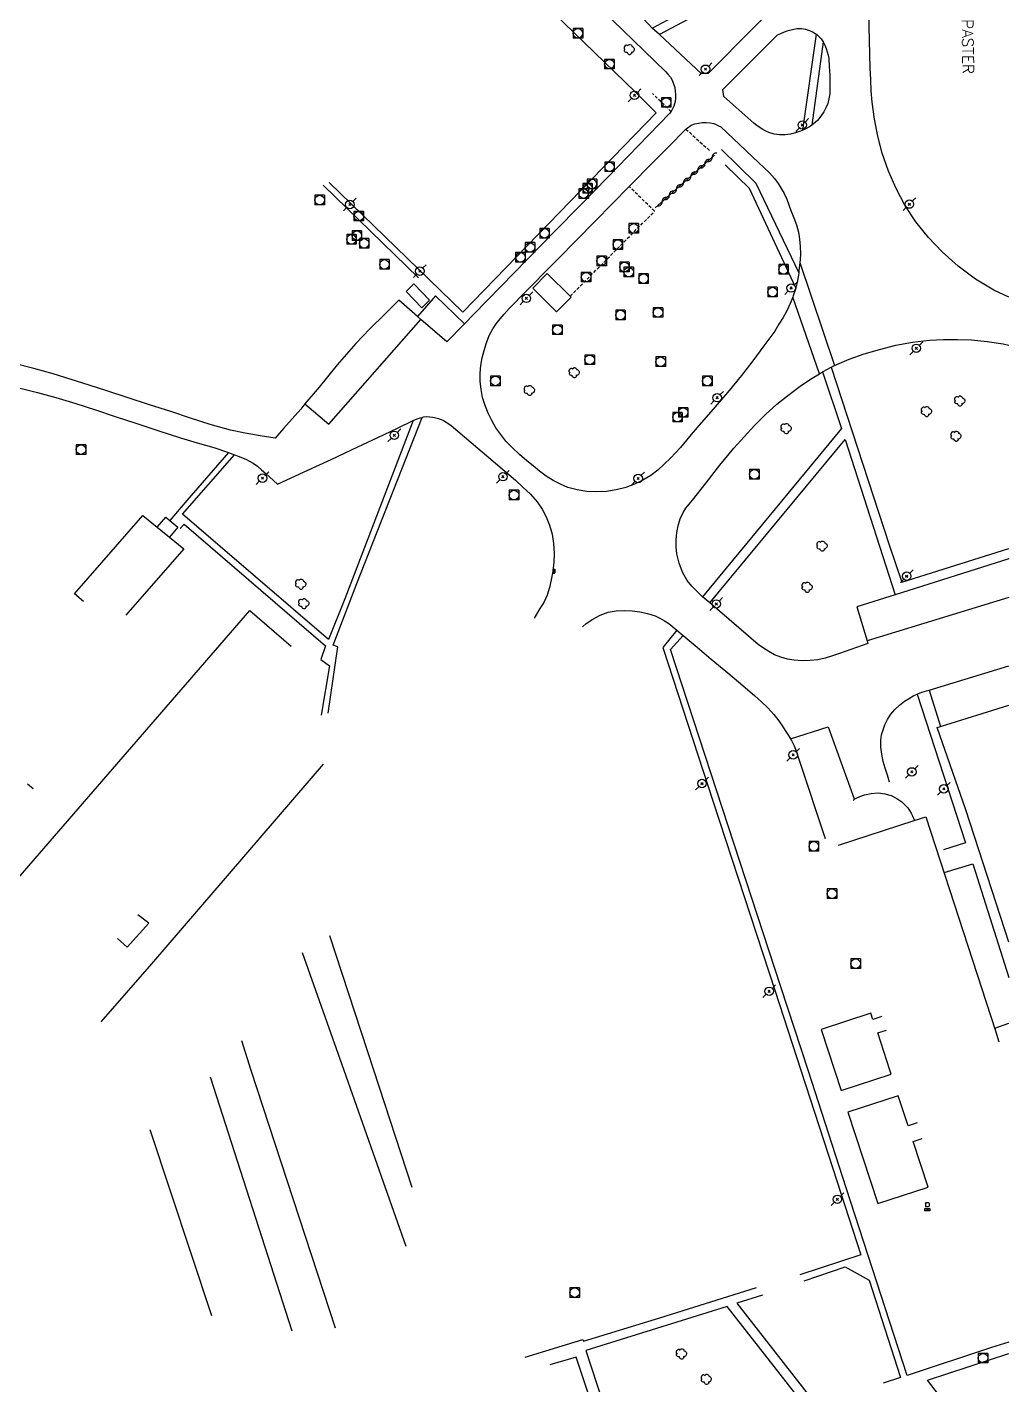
# Model space of a CAD drawing. Header units: millimetres. Extents: x 121000 to 122001, y 132000 to 133001.
# Drawn here: x 121845.5 to 122000, y 132125.5 to 132339.1 of the extents above; entities that cross this region are included whole.
import ezdxf
from ezdxf.enums import TextEntityAlignment as Align

# ---------------------------------------------------------------- set-up
doc = ezdxf.new("R2010")
doc.units = ezdxf.units.MM
doc.linetypes.add('DASHED', pattern=[0.75, 0.5, -0.25])
doc.layers.get('0').update_dxf_attribs({"linetype": 'CONTINUOUS'})
for name, color, linetype in [('W0006', 2, 'CONTINUOUS'), ('W0014', 7, 'CONTINUOUS'), ('W0017', 7, 'CONTINUOUS'), ('W0020', 2, 'CONTINUOUS'), ('W0104', 1, 'CONTINUOUS'), ('W0112', 1, 'DASHED'), ('W0300', 7, 'CONTINUOUS'), ('W0310', 3, 'CONTINUOUS'), ('W0323', 7, 'CONTINUOUS'), ('W0401', 7, 'CONTINUOUS'), ('W0420', 7, 'CONTINUOUS'), ('W0438', 7, 'CONTINUOUS'), ('W0473', 7, 'CONTINUOUS'), ('W0989', 7, 'CONTINUOUS')]:
    doc.layers.add(name, color=color, linetype=linetype)
doc.styles.get("Standard").update_dxf_attribs({"font": 'romans.shx', "width": 0.85})

# ---------------------------------------------------------------- blocks, each defined once
blk = doc.blocks.new('T420')
for p, q in [((0.75, 0.75), (-0.75, 0.75)), ((-0.75, 0.75), (-0.75, -0.75)), ((0.75, 0.75), (0.75, -0.75)), ((0.75, -0.75), (-0.75, -0.75))]:
    blk.add_line(p, q)
blk.add_ellipse((0, 0), major_axis=(-0.53, 0.53), ratio=1, start_param=3.926991, end_param=10.210176)
blk = doc.blocks.new('T300')
for p, q in [((-0.8, 0.51), (-0.86, 0.34)), ((-0.86, 0.34), (-0.86, 0.17)), ((-0.86, 0.17), (-0.74, 0.06)), ((-0.69, 0.63), (-0.8, 0.51)), ((-0.8, -0.06), (-0.74, 0.06)), ((-0.74, 0.06), (-0.69, 0.11)), ((-0.57, 0.69), (-0.69, 0.63)), ((-0.46, 0.69), (-0.57, 0.69)), ((-0.29, 0.63), (-0.46, 0.69)), ((-0.29, 0.63), (-0.17, 0.74)), ((-0.23, 0.57), (-0.29, 0.63)), ((-0.17, 0.74), (-0.06, 0.8)), ((-0.06, 0.8), (0.06, 0.8)), ((0.06, 0.8), (0.23, 0.74)), ((0.23, 0.74), (0.34, 0.63)), ((0.34, 0.63), (0.4, 0.51)), ((0.46, 0.46), (0.34, 0.46)), ((0.4, 0.51), (0.4, 0.46)), ((0.57, 0.4), (0.46, 0.46)), ((0.57, 0.4), (0.69, 0.29)), ((0.69, 0.29), (0.74, 0.17)), ((0.74, 0.06), (0.69, -0.17)), ((0.74, 0.17), (0.74, 0.06)), ((-0.8, -0.17), (-0.8, -0.06)), ((-0.8, -0.23), (-0.8, -0.17)), ((-0.74, -0.34), (-0.8, -0.23)), ((-0.69, -0.4), (-0.74, -0.34)), ((-0.51, -0.46), (-0.69, -0.4)), ((-0.4, -0.46), (-0.51, -0.46)), ((-0.4, -0.46), (-0.34, -0.46)), ((-0.34, -0.46), (-0.34, -0.4)), ((-0.34, -0.51), (-0.34, -0.46)), ((-0.29, -0.63), (-0.34, -0.51)), ((-0.17, -0.74), (-0.29, -0.63)), ((-0.06, -0.8), (-0.17, -0.74)), ((0.06, -0.8), (-0.06, -0.8)), ((0.17, -0.74), (0.06, -0.8)), ((0.23, -0.69), (0.17, -0.74)), ((0.29, -0.46), (0.23, -0.46)), ((0.29, -0.63), (0.23, -0.69)), ((0.46, -0.4), (0.29, -0.46)), ((0.34, -0.51), (0.29, -0.63)), ((0.34, -0.51), (0.34, -0.46)), ((0.57, -0.34), (0.46, -0.4)), ((0.63, -0.29), (0.57, -0.34)), ((0.69, -0.17), (0.63, -0.29))]:
    blk.add_line(p, q)
blk = doc.blocks.new('T438')
for p, q in [((-0.4, 0.2), (0.4, 0.2)), ((-0.4, -0.2), (-0.4, 0.2)), ((0.15, 1.1), (-0.3, 1.1)), ((-0.3, 1.1), (-0.3, 0.5)), ((-0.3, 0.5), (0.15, 0.5)), ((0.3, 0.65), (0.3, 0.95)), ((0.4, 0.2), (0.4, -0.2))]:
    blk.add_line(p, q)
at = {"flags": 128}
for points in [[(-0.4, -0.2), (0.4, 0.2)], [(0.4, -0.2), (-0.4, -0.2)]]:
    blk.add_lwpolyline(points, dxfattribs=at)
for centre, major_axis, start_param, end_param in [((0.15, 0.95), (0.106, -0.106), 0.785398, 2.356194), ((0.15, 0.65), (0.106, 0.106), 3.926991, 5.497787)]:
    blk.add_ellipse(centre, major_axis=major_axis, ratio=1, start_param=start_param, end_param=end_param)
blk = doc.blocks.new('T473')
for p, q in [((-0.166667, 0.166667), (0.166667, -0.166667)), ((-0.166667, -0.166667), (0.166667, 0.166667)), ((0.500001, 0.500001), (1.000002, 1.000002)), ((-1.000002, -1.000002), (-0.500001, -0.500001))]:
    blk.add_line(p, q)
blk.add_ellipse((0, 0), major_axis=(0.471405, 0.471405), ratio=1, start_param=5.4977871438, end_param=11.780972451)
blk = doc.blocks.new('T401')
for p, q in [((-0.3, 0.3), (0, 0.3)), ((-0.3, -0.25), (-0.3, 0.3)), ((-0.3, 0.15), (0, 0.15)), ((-0.3, 0), (0, 0)), ((0, 0.3), (0, -0.25)), ((-0.3, -0.15), (0, -0.15)), ((-0.3, -0.25), (-0.3, -0.3)), ((-0.3, -0.3), (0, -0.3)), ((0, -0.3), (0, -0.25))]:
    blk.add_line(p, q)
blk = doc.blocks.new('t310o')
at = {"color": 0, "linetype": 'Continuous'}
for centre, start, end in [((-0.5, 0.38), 216.8699, 323.1304), ((0.5, -0.37), 36.8699, 143.1303)]:
    blk.add_arc(centre, 0.625, start, end, dxfattribs=at)

msp = doc.modelspace()

# ---------------------------------------------------------------- linework, layer by layer
at = {"layer": 'W0006'}
for points in [[(121889.25, 132279.78), (121893.03, 132276.61), (121907.5, 132293.09)], [(122000, 132249.35), (121977.69, 132242.52)], [(121987.44, 132234.78), (122000, 132238.58)], [(121965.65, 132227.1), (121971.55, 132228.97), (121975.65, 132217.66)], [(121892.11, 132223.1), (121865.11, 132191.73), (121857.11, 132182.6)], [(121859.74, 132195.7), (121861.28, 132194.35), (121864.67, 132198.1), (121862.98, 132199.44)], [(121900.1, 132175), (121893.19, 132196.12)], [(121888.83, 132193.48), (121895.36, 132175)], [(121879.24, 132179.64), (121880.76, 132175)], [(121887.24, 132133.93), (121874.4, 132173.87)], [(121880.76, 132175), (121894.01, 132134.43)], [(121895.36, 132175), (121905.13, 132147.32)], [(121906.14, 132156.52), (121900.1, 132175)], [(121864.86, 132165.63), (121874.54, 132136.4)]]:
    msp.add_lwpolyline(points, dxfattribs=at)
at = {"layer": 'W0014'}
for points in [[(121943.88, 132338.92), (121969.82, 132352.82), (121969.48, 132372.52), (121969.23, 132382.43), (121969.14, 132383.01), (121969.05, 132383.58), (121968.91, 132384.13), (121968.61, 132384.83), (121968.21, 132385.49), (121967.76, 132386.12), (121967.38, 132386.57), (121966.96, 132387), (121966.52, 132387.42), (121966.17, 132387.74), (121965.81, 132388.06), (121965.46, 132388.37), (121966.27, 132389.45)], [(121970.02, 132350.8), (121969.84, 132351.29), (121955.85, 132343.7), (121945.04, 132337.92)], [(121967.58, 132322.86), (121969.71, 132337.94)], [(121970.79, 132336.74), (121968.98, 132323.64)], [(121954.79, 132319.82), (121960.2, 132314.53), (121966.93, 132300.4)], [(121966.48, 132298.06), (121959.21, 132313.69), (121955.38, 132317.39)], [(121907.1, 132299.63), (121892.11, 132314.23)], [(121914.36, 132292.4), (121909.81, 132296.77), (121906.94, 132293.57)], [(121972.04, 132285.58), (121981.15, 132257.62), (121983.15, 132251.77), (122000, 132257.06)], [(121970.66, 132284.83), (121973.69, 132275.9), (121951.82, 132249.44)], [(121906.26, 132277.16), (121895.52, 132249.11), (121892.97, 132242.75), (121870, 132262.47), (121878.18, 132271.79)], [(121892.91, 132231.16), (121894.4, 132241.59), (121893.69, 132241.86), (121897.41, 132251.54), (121907.69, 132277.68)], [(121877.23, 132272.14), (121870.64, 132264.62)], [(121952.95, 132248.48), (121974.24, 132274.21), (121982.13, 132249.78)], [(121870.64, 132264.62), (121867.98, 132261.47)], [(121869.59, 132260.17), (121870.27, 132260.87), (121892.46, 132241.74), (121891.75, 132239.61), (121893.09, 132238.61), (121891.81, 132230.85)], [(121947.76, 132244.2), (121945.58, 132241.46), (121953.49, 132217.18), (121963.24, 132187.39), (121967.27, 132175)], [(121968.4, 132175), (121964.15, 132188.11), (121954.93, 132216.16), (121946.79, 132241.17), (121948.74, 132243.38)], [(121985.59, 132234.15), (121993.18, 132210.75), (121989.71, 132209.66)], [(122000, 132195.12), (121993.23, 132215.96), (121988.73, 132228.91), (121989.23, 132229.06)], [(121989.84, 132206.09), (121994.34, 132207.45), (122000, 132189.57)], [(121967.27, 132175), (121972.31, 132159.52), (121976.69, 132145.92), (121967.1, 132142.77)], [(121984.01, 132126.97), (121974.39, 132156.49), (121968.4, 132175)], [(121967.82, 132141.84), (121974.26, 132144.02), (121978.04, 132141.95), (121982.94, 132126.65), (121980.24, 132125.76)], [(121923.89, 132129.84), (121932.97, 132132.59), (121933.07, 132132.36), (121945.1, 132136.04), (121960.31, 132140.79)], [(121982.37, 132103.65), (121964.03, 132127.16), (121955.7, 132137.83), (121933.43, 132130.89), (121944.83, 132096.05)], [(121961.24, 132139.59), (121957.21, 132138.33), (121971.77, 132119.68), (121974.9, 132121.95)], [(122000, 132132.21), (121997.27, 132131.33), (121984.01, 132126.97)], [(121931.01, 132122.45), (121934.08, 132123.38), (121931.9, 132129.86), (121927.77, 132128.65)], [(122000, 132109.54), (121987.19, 132126.2), (122000, 132130.41)]]:
    msp.add_lwpolyline(points, dxfattribs=at)
at = {"layer": 'W0017'}
for points in [[(121978.19, 132332.61), (121977.77, 132350.08)], [(121966.89, 132346.12), (121952.69, 132331.77), (121951.66, 132331.7), (121945.04, 132337.92), (121943.88, 132338.92), (121942.59, 132340.31), (121941.3, 132341.71), (121939.97, 132343.06), (121939.21, 132343.77), (121938.44, 132344.47), (121937.67, 132345.17)], [(121934.29, 132343.48), (121946, 132332.1)], [(121963.6, 132337.84), (121964.15, 132338.08), (121964.71, 132338.32), (121965.27, 132338.52), (121965.96, 132338.71), (121966.66, 132338.83), (121967.35, 132338.85), (121967.98, 132338.75), (121968.61, 132338.56), (121969.19, 132338.29), (121969.66, 132337.98), (121969.71, 132337.94), (121970.1, 132337.61), (121970.48, 132337.2), (121970.79, 132336.74), (121971.05, 132336.23), (121971.26, 132335.71), (121971.43, 132335.19), (121971.55, 132334.66), (121971.68, 132334.12)], [(121959.42, 132324.36), (121955.18, 132328.16), (121955.02, 132329.26), (121963.6, 132337.84)], [(121971.68, 132334.12), (121971.75, 132332.83), (121971.83, 132331.54), (121971.85, 132330.25), (121971.85, 132329.42), (121971.82, 132328.59), (121971.7, 132327.77), (121971.5, 132327.07), (121971.22, 132326.38), (121970.88, 132325.73), (121970.41, 132325.04), (121969.87, 132324.4), (121969.26, 132323.84), (121968.98, 132323.64), (121968.62, 132323.4), (121967.93, 132323.02), (121967.58, 132322.86), (121967.22, 132322.7), (121966.43, 132322.43), (121965.62, 132322.23), (121964.8, 132322.13), (121963.93, 132322.13), (121963.06, 132322.24), (121962.23, 132322.47), (121961.76, 132322.68), (121961.3, 132322.94), (121960.86, 132323.22), (121960.36, 132323.58), (121959.89, 132323.97), (121959.42, 132324.36)], [(121946, 132332.1), (121946.37, 132331.65), (121946.74, 132331.2), (121947.04, 132330.71), (121947.26, 132330.17), (121947.42, 132329.59), (121947.52, 132329.01), (121947.56, 132328.46), (121947.55, 132327.9), (121947.48, 132327.35), (121947.4, 132326.99), (121947.29, 132326.64), (121947.15, 132326.3), (121946.99, 132326.01), (121946.84, 132325.78), (121946.81, 132325.74), (121946.63, 132325.46)], [(122000, 132296.56), (121997.62, 132297.69), (121994.75, 132299.44), (121992.02, 132301.46), (121989.5, 132303.7), (121987.35, 132305.98), (121985.38, 132308.44), (121983.65, 132311.05), (121982.25, 132313.67), (121981.06, 132316.43), (121980.09, 132319.25), (121979.39, 132321.89), (121978.87, 132324.58), (121978.5, 132327.28), (121978.36, 132329.05), (121978.27, 132330.83), (121978.19, 132332.61)], [(121946.63, 132325.46), (121943.36, 132322.11), (121940.1, 132318.76), (121936.83, 132315.4), (121932.65, 132311.13), (121928.47, 132306.86), (121924.29, 132302.58), (121920.05, 132298.24), (121915.81, 132293.89), (121914.36, 132292.4), (121911.57, 132289.54), (121907.5, 132293.09), (121906.94, 132293.57), (121904.01, 132296.11)], [(121949.18, 132323.03), (121949.46, 132323.24), (121949.75, 132323.45), (121950.04, 132323.64), (121950.58, 132323.84), (121951.15, 132323.97), (121951.74, 132324.04), (121952.35, 132324.06), (121952.98, 132324.02), (121953.58, 132323.9), (121953.95, 132323.75), (121954.32, 132323.56), (121954.68, 132323.38), (121960.62, 132317.77)], [(121923.15, 132296.62), (121929.03, 132302.59), (121934.91, 132308.55), (121940.26, 132313.98), (121940.79, 132314.51), (121943.59, 132317.35), (121946.39, 132320.19), (121949.18, 132323.03)], [(121960.62, 132317.77), (121961.48, 132316.94), (121962.33, 132316.12), (121963.12, 132315.24), (121963.68, 132314.48), (121964.2, 132313.69), (121964.66, 132312.87), (121965.06, 132312.01), (121965.39, 132311.11), (121965.72, 132310.2), (121966.16, 132309.09), (121966.58, 132307.97), (121966.9, 132306.83), (121967.08, 132305.7), (121967.17, 132304.55), (121967.2, 132303.4), (121967.16, 132302.51), (121967.12, 132302.04), (121967.08, 132301.6), (121966.98, 132300.71), (121966.93, 132300.4), (121966.84, 132299.8), (121966.68, 132298.89), (121966.48, 132298.06), (121966.47, 132297.99), (121966.08, 132296.79), (121966.01, 132296.61), (121965.61, 132295.61), (121965.07, 132294.45), (121964.48, 132293.37), (121963.83, 132292.32), (121963.18, 132291.26)], [(121904.01, 132296.11), (121901.74, 132293.86), (121899.46, 132291.62), (121897.24, 132289.32), (121894.3, 132285.92), (121891.46, 132282.43), (121889.25, 132279.78), (121888.59, 132278.98), (121887.24, 132277.44), (121885.89, 132275.92), (121884.54, 132274.39)], [(121963.18, 132291.26), (121961.45, 132288.92), (121959.73, 132286.57), (121957.95, 132284.26), (121955.74, 132281.6), (121953.47, 132278.99), (121951.2, 132276.39), (121949.76, 132274.65), (121948.32, 132272.92), (121946.79, 132271.28), (121945.79, 132270.3), (121944.76, 132269.37), (121943.65, 132268.53), (121942.41, 132267.79), (121941.09, 132267.15), (121939.73, 132266.65), (121938.23, 132266.26), (121936.68, 132266.03), (121935.13, 132265.95), (121933.6, 132266.02), (121932.08, 132266.26), (121930.61, 132266.66), (121929.44, 132267.15), (121928.3, 132267.76), (121927.22, 132268.43), (121926.16, 132269.2), (121925.15, 132270.03), (121924.14, 132270.86), (121923.02, 132271.86), (121921.91, 132272.86), (121920.88, 132273.93), (121920.06, 132274.96), (121919.3, 132276.05), (121918.64, 132277.19), (121918.07, 132278.36), (121917.58, 132279.57), (121917.21, 132280.82), (121916.96, 132282.07), (121916.82, 132283.36), (121916.8, 132284.64), (121916.91, 132285.84), (121917.13, 132287.05), (121917.43, 132288.22), (121917.8, 132289.39), (121918.25, 132290.54), (121918.82, 132291.62), (121919.35, 132292.41), (121919.95, 132293.16), (121920.57, 132293.89), (121921.4, 132294.82), (121922.27, 132295.72), (121923.15, 132296.62)], [(121950.23, 132264.66), (121952.37, 132267.4), (121954.51, 132270.14), (121956.73, 132272.82), (121958.33, 132274.63), (121959.97, 132276.41), (121961.69, 132278.11), (121963.51, 132279.74), (121965.41, 132281.28), (121967.37, 132282.73), (121969.05, 132283.85), (121970.19, 132284.54), (121970.66, 132284.83), (121970.78, 132284.9), (121972.04, 132285.58), (121972.55, 132285.85), (121974.86, 132286.84), (121977.24, 132287.66), (121979.66, 132288.36), (121982.24, 132289.01), (121984.86, 132289.51), (121987.5, 132289.84), (121989.7, 132289.95), (121991.91, 132289.95), (121994.11, 132289.85), (121996.6, 132289.61), (121999.09, 132289.23), (122000, 132289.06)], [(121884.54, 132274.39), (121882.19, 132274.79), (121879.84, 132275.19), (121877.51, 132275.67), (121874.36, 132276.54), (121871.26, 132277.56), (121868.15, 132278.59), (121864.8, 132279.67), (121861.45, 132280.77), (121858.1, 132281.85), (121855.29, 132282.76), (121852.47, 132283.65), (121849.65, 132284.5), (121846.57, 132285.36), (121843.49, 132286.16)], [(121844.25, 132282.33), (121847.16, 132281.6), (121850.06, 132280.8), (121853.18, 132279.86), (121856.28, 132278.84), (121859.37, 132277.82), (121862.81, 132276.7), (121866.24, 132275.57), (121869.68, 132274.46), (121872.29, 132273.69), (121874.91, 132272.93), (121877.23, 132272.14), (121877.48, 132272.05), (121878.18, 132271.79), (121878.72, 132271.59), (121879.95, 132271.1), (121881.11, 132270.48), (121881.79, 132269.98), (121882.43, 132269.43), (121883.07, 132268.87), (121883.69, 132268.32), (121884.3, 132267.75), (121884.91, 132267.19)], [(121884.91, 132267.19), (121889.14, 132269.13), (121893.36, 132271.06), (121897.58, 132273.02), (121900.69, 132274.5), (121903.79, 132275.98), (121906.26, 132277.16), (121906.89, 132277.47)], [(121906.89, 132277.47), (121907.4, 132277.6), (121907.69, 132277.68), (121907.92, 132277.74), (121908.44, 132277.81), (121908.91, 132277.78), (121909.39, 132277.71), (121909.86, 132277.6), (121910.27, 132277.48), (121910.67, 132277.33), (121911.05, 132277.17), (121911.47, 132276.93), (121911.87, 132276.66), (121912.28, 132276.38)], [(121912.28, 132276.38), (121922.36, 132267.81), (121923.55, 132266.7), (121924.74, 132265.6), (121925.79, 132264.39), (121926.56, 132263.24), (121927.22, 132262.01), (121927.74, 132260.74), (121928.12, 132259.3), (121928.35, 132257.82), (121928.44, 132256.32), (121928.41, 132254.92), (121928.26, 132253.5), (121928.01, 132252.11), (121927.72, 132250.9), (121927.35, 132249.7), (121926.85, 132248.57), (121926.23, 132247.6), (121925.3, 132246.09)], [(121951.82, 132249.44), (121950.98, 132250.28), (121950.14, 132251.13), (121949.4, 132252.04), (121948.67, 132253.34), (121948.11, 132254.74), (121947.75, 132256.19), (121947.64, 132257.3), (121947.64, 132258.43), (121947.75, 132259.54), (121947.97, 132260.63), (121948.3, 132261.71), (121948.76, 132262.72), (121949.2, 132263.39), (121949.72, 132264.02), (121950.23, 132264.66)], [(122000, 132255.41), (121982.13, 132249.78), (121976.07, 132247.87)], [(121960.58, 132241.97), (121952.95, 132248.48), (121951.82, 132249.44)], [(121932.92, 132244.75), (121933.5, 132245.24), (121934.53, 132245.94), (121935.72, 132246.56), (121936.96, 132247.01), (121938.19, 132247.22), (121939.46, 132247.28), (121940.71, 132247.22), (121941.95, 132247.08), (121943.17, 132246.84), (121944.34, 132246.45), (121945.08, 132246.09), (121945.8, 132245.67), (121946.52, 132245.25)], [(121976.07, 132247.87), (121977.69, 132242.52), (121977.82, 132242.08)], [(121946.52, 132245.25), (121947.76, 132244.2), (121948.74, 132243.38), (121950.96, 132241.51), (121953.17, 132239.64), (121955.47, 132237.73), (121957.77, 132235.83), (121960.01, 132233.86), (121961.06, 132232.92), (121962.09, 132231.97), (121963.04, 132230.95), (121963.67, 132230.13), (121964.26, 132229.27), (121964.82, 132228.4), (121965.33, 132227.62), (121965.65, 132227.1), (121965.82, 132226.82), (121966.24, 132226), (121966.55, 132225.21), (121966.8, 132224.4), (121967.06, 132223.59)], [(121977.82, 132242.08), (121973.35, 132240.54), (121972.23, 132240.18), (121971.1, 132239.82), (121969.95, 132239.56), (121968.72, 132239.41), (121967.47, 132239.37), (121966.24, 132239.46), (121965.18, 132239.65), (121964.14, 132239.94), (121963.14, 132240.33), (121962.26, 132240.82), (121961.42, 132241.39), (121960.58, 132241.97)], [(121981.24, 132220.3), (121980.89, 132221.39), (121980.54, 132222.47), (121980.25, 132223.56), (121980.02, 132224.67), (121979.85, 132225.8), (121979.85, 132226.9), (121979.98, 132227.73), (121980.2, 132228.54), (121980.5, 132229.32), (121980.93, 132230.17), (121981.45, 132230.98), (121982.05, 132231.72), (121982.78, 132232.42), (121983.6, 132233.03), (121984.47, 132233.57), (121985.06, 132233.9), (121985.59, 132234.15), (121985.68, 132234.19), (121986.32, 132234.45), (121986.69, 132234.57), (121987.06, 132234.67), (121987.44, 132234.78)], [(121987.44, 132234.78), (121989.23, 132229.06), (122000, 132232.4)], [(121967.06, 132223.59), (121971.12, 132211.42)]]:
    msp.add_lwpolyline(points, dxfattribs=at)
at = {"layer": 'W0020'}
for points in [[(121967.12, 132302.04), (121972.55, 132285.85)], [(121970.19, 132284.54), (121966.01, 132296.61)]]:
    msp.add_lwpolyline(points, dxfattribs=at)
at = {"layer": 'W0104'}
for points in [[(121889.02, 132348.42), (121896.37, 132356), (121904.69, 132364.57), (121912.58, 132356.65), (121915.91, 132360.08), (121923.71, 132352.5), (121920.36, 132349.16), (121920.35, 132349.14), (121941.22, 132328.88), (121944.51, 132325.58)], [(121944.51, 132325.58), (121914.09, 132294.24), (121893.08, 132314.63)], [(121854.43, 132248.7), (121852.97, 132249.9), (121863.76, 132262.24), (121866.02, 132260.38), (121867.93, 132258.82), (121870.18, 132256.97)], [(121866.02, 132260.38), (121867.37, 132261.98), (121867.98, 132261.47), (121869.25, 132260.39), (121867.93, 132258.82)], [(121870.18, 132256.97), (121861.09, 132246.56)], [(121837.79, 132184.7), (121831.24, 132190.37), (121880.59, 132247.31), (121887.1, 132241.67)], [(121975.48, 132217.43), (121975.7, 132217.59), (121975.79, 132217.65), (121976.53, 132218.02), (121977.3, 132218.3), (121978.35, 132218.52), (121979.44, 132218.59), (121980.49, 132218.48), (121981.47, 132218.21), (121982.39, 132217.73), (121983.16, 132217.19), (121983.59, 132216.8), (121984.09, 132216.23), (121984.37, 132215.85), (121984.65, 132215.39), (121984.81, 132215.08), (121985.14, 132214.25)], [(121973.19, 132210.38), (121985.12, 132214.24), (121986.95, 132214.84), (121989.93, 132205.66), (121997.89, 132181.18), (121998.45, 132179.43)], [(121980.04, 132183.41), (121978.6, 132182.94), (121978.28, 132183.93), (121970.49, 132181.38), (121972.58, 132175)], [(121981.27, 132175), (121979.37, 132180.83), (121980.73, 132181.27)], [(121997.79, 132181.6), (122000, 132182.37)], [(121972.58, 132175), (121973.62, 132171.8), (121981.48, 132174.36), (121981.27, 132175)], [(121985.57, 132166.7), (121984.14, 132166.23), (121982.59, 132170.95), (121974.67, 132168.35), (121979.38, 132154), (121987.3, 132156.6), (121984.95, 132163.75), (121984.95, 132163.75), (121986.38, 132164.21)]]:
    msp.add_lwpolyline(points, dxfattribs=at)
for points in [[(121927.36, 132300.3), (121930.99, 132296.74), (121931.13, 132296.61), (121928.85, 132294.28), (121925.08, 132297.98)], [(121907.63, 132294.93), (121905.17, 132297.49), (121906.38, 132298.66), (121908.85, 132296.09), (121907.63, 132294.93)]]:
    msp.add_lwpolyline(points, close=True, dxfattribs=at)
at = {"layer": 'W0112'}
for points in [[(121946.84, 132325.78), (121943.91, 132328.62)], [(121949.18, 132323.03), (121952.99, 132319.58)], [(121930.99, 132296.74), (121944.26, 132310.11), (121940.26, 132313.98)]]:
    msp.add_lwpolyline(points, dxfattribs=at)
at = {"layer": 'W0310'}
msp.add_lwpolyline([(121944.33, 132310.63), (121953.7, 132318.92)], dxfattribs=at)
at = {"layer": 'W0323'}
msp.add_lwpolyline([(121845.61, 132220.02), (121846.48, 132219.28)], dxfattribs=at)

# ---------------------------------------------------------------- block references
at = {"layer": 'W0300', "rotation": 359.9999899820874}
for p in [(121940.32, 132335.53), (121931.65, 132284.7), (121924.6, 132281.9), (121965, 132275.9), (121970.65, 132257.42), (121888.63, 132251.42), (121968.3, 132250.94), (121889.11, 132248.36)]:
    msp.add_blockref('T300', p, dxfattribs=at)
at = {"layer": 'W0300'}
for p in [(121992.32, 132280.24), (121987.08, 132278.58), (121991.71, 132274.7), (121948.53, 132130.33), (121952.44, 132126.34)]:
    msp.add_blockref('T300', p, dxfattribs=at)
at = {"layer": 'W0310', "rotation": 41.52403456579606}
for p in [(121953.31, 132318.58), (121951.07, 132316.59), (121952.19, 132317.59), (121948.82, 132314.6), (121949.95, 132315.6), (121946.58, 132312.62), (121947.7, 132313.61), (121945.45, 132311.62)]:
    msp.add_blockref('t310o', p, dxfattribs=at)
at = {"layer": 'W0401'}
msp.add_blockref('T401', (121928.59, 132253.49), dxfattribs=at)
at = {"layer": 'W0420'}
for p in [(121932.2, 132338.09), (121937.15, 132333.25), (121946.08, 132327.21), (121937.16, 132317.08), (121934.4, 132314.38), (121891.56, 132311.86), (121933.09, 132312.88), (121933.71, 132313.71), (121897.71, 132309.33), (121896.57, 132305.68), (121897.42, 132306.27), (121926.94, 132306.64), (121940.98, 132307.4), (121898.56, 132305.04), (121924.65, 132304.41), (121938.48, 132304.85), (121901.76, 132301.74), (121923.15, 132302.85), (121935.92, 132302.29), (121939.52, 132301.33), (121933.48, 132299.74), (121940.19, 132300.53), (121942.52, 132299.5), (121962.82, 132297.39), (121938.89, 132293.78), (121944.79, 132294.17), (121928.97, 132291.45), (121934.05, 132286.73), (121945.21, 132286.43), (121919.21, 132283.41), (121952.55, 132283.39), (121854.01, 132272.61), (121922.14, 132265.45), (121969.31, 132210.19), (121972.18, 132202.74), (121975.89, 132191.73), (121931.69, 132139.99), (121995.94, 132129.68)]:
    msp.add_blockref('T420', p, dxfattribs=at)
at = {"layer": 'W0420', "rotation": 359.9999899820874}
for p in [(121964.55, 132300.96), (121947.86, 132277.7), (121948.75, 132278.45), (121959.96, 132268.72)]:
    msp.add_blockref('T420', p, dxfattribs=at)
at = {"layer": 'W0438'}
msp.add_blockref('T438', (121987.19, 132153.03), dxfattribs=at)
at = {"layer": 'W0473', "rotation": 359.9999899820874}
for p in [(121952.27, 132332.44), (121967.5, 132323.67), (121984.35, 132311.23), (121965.75, 132298.02), (121924.09, 132296.4), (121985.44, 132288.54), (121954.1, 132280.77), (121903.31, 132274.86), (121882.57, 132268.12), (121920.4, 132268.34), (121941.67, 132268.07), (121983.93, 132252.69), (121953.97, 132248.32), (121966.07, 132224.6), (121951.72, 132220.07), (121984.73, 132221.9), (121989.76, 132219.24), (121962.29, 132187.39)]:
    msp.add_blockref('T473', p, dxfattribs=at)
at = {"layer": 'W0473'}
for p in [(121941.11, 132328.34), (121896.31, 132311.17), (121907.32, 132300.68), (121973.02, 132154.67)]:
    msp.add_blockref('T473', p, dxfattribs=at)

# ---------------------------------------------------------------- texts
at = {"layer": 'W0989'}
msp.add_text('RUE GOODPASTER', height=1.75, rotation=271, dxfattribs=at).set_placement((121993.45, 132342.16), align=Align.MIDDLE)

doc.saveas('drawing.dxf')
